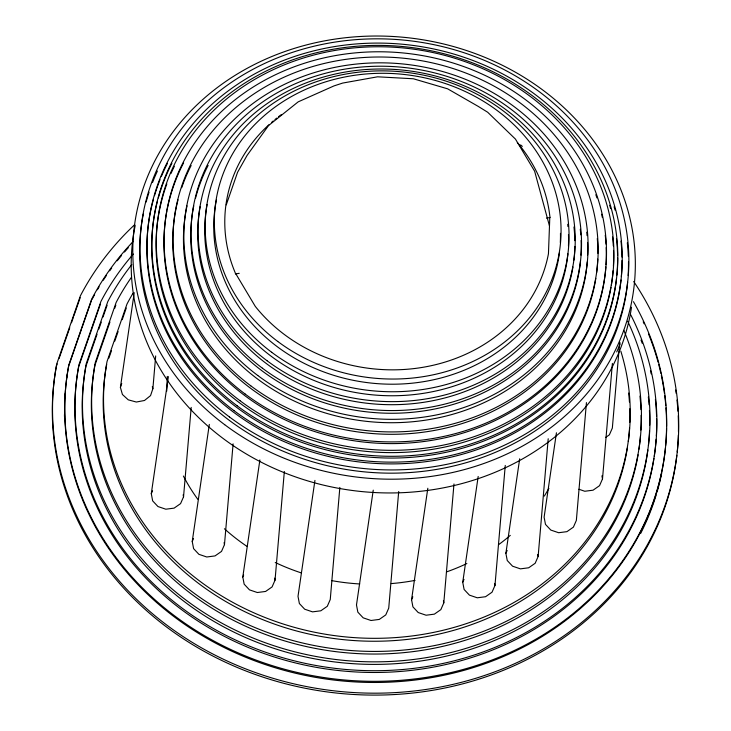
<?xml version="1.0" encoding="UTF-8"?>
<svg xmlns="http://www.w3.org/2000/svg" width="731" height="731" viewBox="0 0 731 731"><rect width="100%" height="100%" fill="white"/><g stroke="black" fill="none" stroke-linecap="round" stroke-linejoin="round"><path stroke-width="1.1" d="M166.732 391.131L167.28 376.41M549.794 217.536L548.451 253.73A163.177 143.404 6.6 0 1 424.72 366.989A163.177 143.404 6.6 0 1 255.274 306.38L235.885 273.906M134.23 292.692L120.405 387.421L122.424 394.493L128.254 399.839L136.331 402.032L144.491 400.487L150.549 395.608L152.88 388.7L155.685 355.924M168.386 376.611L151.29 493.69L152.651 500.863L157.969 506.546L165.818 509.205L174.097 508.136L180.575 503.622L183.536 496.87L191.193 407.414M209.322 424.391L192.235 541.47L193.596 548.652L198.914 554.326L206.763 556.985L215.033 555.916L221.52 551.402L224.472 544.65L233.098 443.863M259.889 459.927L242.793 577.006L244.163 584.179L249.481 589.862L257.321 592.521L265.6 591.452L272.078 586.929L275.039 580.186L284.341 471.477M339.851 487.422L330.257 599.53L327.296 606.282L320.818 610.796L312.539 611.865L304.69 609.206L299.372 603.532L298.01 596.35L314.942 480.404M398.706 491.515L388.728 608.155L385.767 614.908L379.288 619.422L371.01 620.491L363.17 617.832L357.852 612.149L356.481 604.976L373.249 490.154M427.827 488.253L411.562 599.703L412.924 606.876L418.242 612.56L426.091 615.219L434.36 614.15L440.848 609.636L443.799 602.883L453.978 483.977M478.184 476.457L462.741 582.278L464.103 589.46L469.421 595.135L477.27 597.794L485.539 596.724L492.027 592.211L494.978 585.458L505.258 465.428M519.686 458.785L505.879 553.34L507.25 560.522L512.568 566.196L520.408 568.855L528.687 567.786L535.165 563.272L538.126 556.519L548.204 438.755M586.436 402.617L576.357 520.39L573.406 527.133L566.918 531.656L558.648 532.725L550.799 530.066L545.481 524.383L544.111 517.21L556.437 432.779M578.906 489.258L584.791 491.259L593.06 490.19L599.548 485.667L602.499 478.924L612.386 363.417M619.705 342.007L612.34 428.074L609.38 434.826L605.679 437.403M120.405 387.421L121.739 383.483M57.201 363.892L56.47 366.021A313.572 275.569 6.6 0 0 323.879 691.462A313.572 275.569 6.6 0 0 676.842 455.331M59.047 358.574L69.756 327.735M71.492 322.736L73.539 316.825M73.886 315.847L80.182 297.691M81.497 329.188L68.668 366.149A301.41 264.887 6.6 0 0 328.091 679.309A301.41 264.887 6.6 0 0 665.448 447.811M81.863 328.137L91.466 300.468M91.147 330.823L78.692 366.697A291.367 256.06 6.6 0 0 322.188 668.344A291.367 256.06 6.6 0 0 653.943 458.483M91.512 329.772L95.268 318.935M95.633 317.884L100.366 304.251M97.04 334.25L85.966 366.14A284.195 249.755 6.6 0 0 326.684 660.851A284.195 249.755 6.6 0 0 647.867 449.985M98.859 329.014L101.253 322.115M103.016 317.026L107.091 305.284M107.21 329.928L95.003 365.098A275.322 241.961 6.6 0 0 323.385 649.859A275.322 241.961 6.6 0 0 638.081 454.819M107.548 328.941L109.942 322.042M114.703 308.336L115.827 305.11M108.901 358.08L111.477 350.661M114.785 341.121L118.102 331.582M122.223 319.694L126.271 308.025M226.263 204.854L237.566 172.297L247.051 155.456L268.515 125.577L298.184 101.856L334.03 85.892L342.665 83.069L377.543 76.81L413.344 78.765L447.628 88.826L478.047 106.287L487.678 112.245L515.465 139.118L534.635 171.218L549.42 225.778M151.29 493.69L152.56 490.793M192.235 541.47L193.496 538.583M242.793 577.006L243.642 575.078M411.562 599.703L412.823 596.807M462.741 582.278L464.002 579.391M505.879 553.34L507.15 550.452M616.717 351.967L620.034 344.411L619.65 342.4M239.229 273.312L235.528 273.97L235.227 272.791A163.177 143.404 6.6 0 1 268.944 124.745M546.45 218.14L550.151 217.472L549.84 216.294A163.177 143.404 6.6 0 0 517.329 142.545M152.304 386.681L152.88 388.7M601.915 475.844L602.499 478.924M537.733 554.473L538.126 556.519M494.595 583.411L494.978 585.458M443.415 600.827L443.799 602.883M274.646 578.13L275.039 580.186M224.088 542.603L224.472 544.65M183.143 494.814L183.536 496.87M520.582 144.884A202.432 177.907 6.6 0 1 522.336 146.392M548.89 488.326A202.432 177.907 6.6 0 1 544.284 496.102M510.284 535.394A202.432 177.907 6.6 0 1 498.78 544.531M466.853 563.546A202.432 177.907 6.6 0 1 446.778 571.825M415.062 580.377A202.432 177.907 6.6 0 1 391.259 583.585M359.734 583.95A202.432 177.907 6.6 0 1 331.783 580.633M301.236 572.885A202.432 177.907 6.6 0 1 275.24 562.495M246.795 546.267A202.432 177.907 6.6 0 1 224.426 528.769M197.763 499.246A202.432 177.907 6.6 0 1 183.399 476.036M631.52 307.221A251.647 221.155 6.6 0 1 343.469 489.158A251.647 221.155 6.6 0 1 135.198 225.55M627.609 282.294A244.803 215.133 6.6 0 1 352.488 470.444A244.803 215.133 6.6 0 1 143.313 214.064M146.136 202.021A244.803 215.133 6.6 0 1 149.051 192.235M152.505 182.576A244.803 215.133 6.6 0 1 157.403 171.045M627.317 242.811A244.803 215.133 6.6 0 1 628.34 256.279M628.486 261.936A244.803 215.133 6.6 0 1 628.139 275.532M587.249 261.808A202.432 177.907 6.6 0 1 359.707 420.499A202.432 177.907 6.6 0 1 187.045 205.84M586.737 232.22A202.432 177.907 6.6 0 1 587.075 235.601M587.541 242.409A202.432 177.907 6.6 0 1 587.623 254.964M580.515 260.803A195.542 171.84 6.6 0 1 360.502 411.05A195.542 171.84 6.6 0 1 193.761 205.859M195.524 198.202A195.542 171.84 6.6 0 1 208.125 165.434M580.277 229.26A195.542 171.84 6.6 0 1 580.798 234.843M581.108 240.472A195.542 171.84 6.6 0 1 580.953 255.165M559.407 252.798A173.64 152.596 6.6 0 1 362.11 381.893A173.64 152.596 6.6 0 1 216.467 199.819M560.458 233.353A173.64 152.596 6.6 0 1 560.312 242.537M567.905 253.803A182.211 160.135 6.6 0 1 364.011 393.854A182.211 160.135 6.6 0 1 207.129 204.534M567.704 224.298A182.211 160.135 6.6 0 1 567.932 226.537M568.471 234.459A182.211 160.135 6.6 0 1 568.462 245.854M572.949 266.952A188.872 165.992 6.6 0 1 357.496 401.931A188.872 165.992 6.6 0 1 200.212 206.48M573.963 226.966A188.872 165.992 6.6 0 1 574.849 240.673M574.84 246.42A188.872 165.992 6.6 0 1 573.899 260.172M595.82 278.365A212.885 187.09 6.6 0 1 346.887 430.13A212.885 187.09 6.6 0 1 178.053 199.801M181.699 187.721A212.885 187.09 6.6 0 1 191.147 165.508M597.291 238.489A212.885 187.09 6.6 0 1 597.876 253.337M597.739 259.066A212.885 187.09 6.6 0 1 596.615 272.736M605.853 266.916A221.539 194.693 6.6 0 1 359.917 441.597A221.539 194.693 6.6 0 1 166.86 211.113M167.07 210.007A221.539 194.693 6.6 0 1 183.609 162.839M595.829 194.702A221.539 194.693 6.6 0 1 596.944 197.918M601.622 214.238A221.539 194.693 6.6 0 1 602.371 217.536M605.25 235.144A221.539 194.693 6.6 0 1 606.017 244.154M606.182 247.562A221.539 194.693 6.6 0 1 606.008 264.64M610.997 287.374A229.15 201.381 6.6 0 1 332.587 445.837A229.15 201.381 6.6 0 1 166.832 183.938M171.054 173.411A229.15 201.381 6.6 0 1 174.389 166.22M612.551 236.99A229.15 201.381 6.6 0 1 613.318 245.908M613.537 250.404A229.15 201.381 6.6 0 1 613.4 266.203M613.108 270.698A229.15 201.381 6.6 0 1 611.372 285.172M616.516 278.538A233.326 205.055 6.6 0 1 347.508 454.38A233.326 205.055 6.6 0 1 157.448 201.235M158.316 197.982A233.326 205.055 6.6 0 1 171.904 163.351M609.654 205.265A233.326 205.055 6.6 0 1 610.623 208.563M616.489 238.507A233.326 205.055 6.6 0 1 617.585 255.612M617.613 257.906A233.326 205.055 6.6 0 1 616.863 275.121M621.003 279.973A237.95 209.112 6.6 0 1 345.306 459.927A237.95 209.112 6.6 0 1 153.547 198.978M154.469 195.734A237.95 209.112 6.6 0 1 160.025 179.744M161.313 176.6A237.95 209.112 6.6 0 1 167.49 163.324M614.113 206.782A237.95 209.112 6.6 0 1 615.063 210.08M621.003 241.12A237.95 209.112 6.6 0 1 621.99 257.074M622.026 260.51A237.95 209.112 6.6 0 1 621.332 276.556M271.484 122.479A163.177 143.404 6.6 0 1 273.22 120.99M274.975 119.537A163.177 143.404 6.6 0 1 276.757 118.093M278.566 116.686A163.177 143.404 6.6 0 1 281.316 114.612M675.645 389.979A313.572 275.569 6.6 0 1 676.138 393.333M676.97 400.031A313.572 275.569 6.6 0 1 677.966 411.242M678.222 415.747A313.572 275.569 6.6 0 1 678.441 431.61M678.359 435.018A313.572 275.569 6.6 0 1 677.217 451.968M661.683 473.231A301.41 264.887 6.6 0 1 657.059 492M656.072 495.298A301.41 264.887 6.6 0 1 640.584 533.566M64.502 416.807A301.41 264.887 6.6 0 1 64.456 414.514M64.84 397.362A301.41 264.887 6.6 0 1 65.068 393.945M66.95 376.977A301.41 264.887 6.6 0 1 67.289 374.738M620.829 351.182A263.763 231.8 6.6 0 1 380.659 638.264A263.763 231.8 6.6 0 1 107.037 361.516L126.984 304.041A263.763 231.8 6.6 0 1 132.96 293.323M627.353 448.076A263.763 231.8 6.6 0 1 326.803 637.45A263.763 231.8 6.6 0 1 106.699 364.44M628.633 393.05A263.763 231.8 6.6 0 1 629.437 401.986M629.784 408.739A263.763 231.8 6.6 0 1 629.811 422.299M629.546 427.946A263.763 231.8 6.6 0 1 628.304 441.414M623.817 330.321A275.322 241.961 6.6 0 1 393.525 650.855A275.322 241.961 6.6 0 1 95.304 362.485L116.128 302.488A275.322 241.961 6.6 0 1 131.416 277.323M639.945 396.083A275.322 241.961 6.6 0 1 640.95 409.616M641.124 415.299A275.322 241.961 6.6 0 1 640.849 430.084M640.475 435.758A275.322 241.961 6.6 0 1 638.958 449.263M627.71 321.238A284.195 249.755 6.6 0 1 399.592 660.879A284.195 249.755 6.6 0 1 86.267 363.599L107.759 301.675A284.195 249.755 6.6 0 1 131.808 264.567M648.342 396.97A284.195 249.755 6.6 0 1 649.073 404.8M649.43 410.438A284.195 249.755 6.6 0 1 649.685 425.159M649.521 430.833A284.195 249.755 6.6 0 1 648.406 445.508M630.716 314.759A291.367 256.06 6.6 0 1 404.225 669.368A291.367 256.06 6.6 0 1 78.893 364.924L100.933 301.437A291.367 256.06 6.6 0 1 133.371 254.022M640.996 340.043A291.367 256.06 6.6 0 1 642.202 343.25M650.453 370.571A291.367 256.06 6.6 0 1 651.211 373.897M655.396 399.428A291.367 256.06 6.6 0 1 656.566 416.432M656.63 418.717A291.367 256.06 6.6 0 1 656.337 435.859M656.127 439.276A291.367 256.06 6.6 0 1 654.291 456.245M633.448 301.684A301.41 264.887 6.6 0 1 412.366 679.218A301.41 264.887 6.6 0 1 68.796 364.997L91.594 299.317A301.41 264.887 6.6 0 1 133.079 241.586M91.978 299.491A301.41 264.887 6.6 0 1 94.619 294.611M97.387 289.768A301.41 264.887 6.6 0 1 99.105 286.872M103.299 280.183A301.41 264.887 6.6 0 1 106.434 275.468M109.687 270.817A301.41 264.887 6.6 0 1 111.688 268.049M117.225 260.793A301.41 264.887 6.6 0 1 121.556 255.484M124.517 252.003A301.41 264.887 6.6 0 1 128.291 247.736M643.198 321.823A301.41 264.887 6.6 0 1 644.139 323.842M648.571 334.094A301.41 264.887 6.6 0 1 658.11 362.238M658.695 364.44A301.41 264.887 6.6 0 1 660.851 373.303M661.336 375.524A301.41 264.887 6.6 0 1 664.433 393.315M664.726 395.526A301.41 264.887 6.6 0 1 665.777 405.614M665.95 407.88A301.41 264.887 6.6 0 1 666.562 426.127M666.544 428.412A301.41 264.887 6.6 0 1 665.658 445.535M633.704 281.499A313.572 275.569 6.6 0 1 424.638 689.653A313.572 275.569 6.6 0 1 56.689 364.102L80.41 295.772A313.572 275.569 6.6 0 1 134.714 224.655M224.682 424.684A251.647 221.155 6.6 0 0 631.986 300.13A251.647 221.155 6.6 0 0 295.525 48.018A251.647 221.155 6.6 0 0 224.682 424.684M257.76 375.478A202.432 177.907 6.6 0 0 585.412 275.285A202.432 177.907 6.6 0 0 314.75 72.479A202.432 177.907 6.6 0 0 257.76 375.478M277.734 341.441A173.64 152.596 6.6 0 0 558.758 255.503A173.64 152.596 6.6 0 0 326.611 81.552A173.64 152.596 6.6 0 0 277.734 341.441M271.704 352.287A182.211 160.135 6.6 0 0 566.616 262.1A182.211 160.135 6.6 0 0 322.992 79.56A182.211 160.135 6.6 0 0 271.704 352.287M267.016 360.712A188.872 165.992 6.6 0 0 572.72 267.226A188.872 165.992 6.6 0 0 320.187 78.007A188.872 165.992 6.6 0 0 267.016 360.712M262.447 368.214A195.542 171.84 6.6 0 0 578.925 271.429A195.542 171.84 6.6 0 0 317.492 75.531A195.542 171.84 6.6 0 0 262.447 368.214M250.751 385.804A212.885 187.09 6.6 0 0 595.317 280.43A212.885 187.09 6.6 0 0 310.684 67.151A212.885 187.09 6.6 0 0 250.751 385.804M244.995 393.927A221.539 194.693 6.6 0 0 603.559 284.277A221.539 194.693 6.6 0 0 307.358 62.336A221.539 194.693 6.6 0 0 244.995 393.927M239.978 400.679A229.15 201.381 6.6 0 0 610.869 287.256A229.15 201.381 6.6 0 0 304.489 57.685A229.15 201.381 6.6 0 0 239.978 400.679M237.072 405.751A233.326 205.055 6.6 0 0 614.716 290.262A233.326 205.055 6.6 0 0 302.753 56.515A233.326 205.055 6.6 0 0 237.072 405.751M233.938 410.594A237.95 209.112 6.6 0 0 619.066 292.811A237.95 209.112 6.6 0 0 300.916 54.432A237.95 209.112 6.6 0 0 233.938 410.594M229.397 416.908A244.803 215.133 6.6 0 0 625.608 295.744A244.803 215.133 6.6 0 0 298.303 50.494A244.803 215.133 6.6 0 0 229.397 416.908"/></g></svg>
